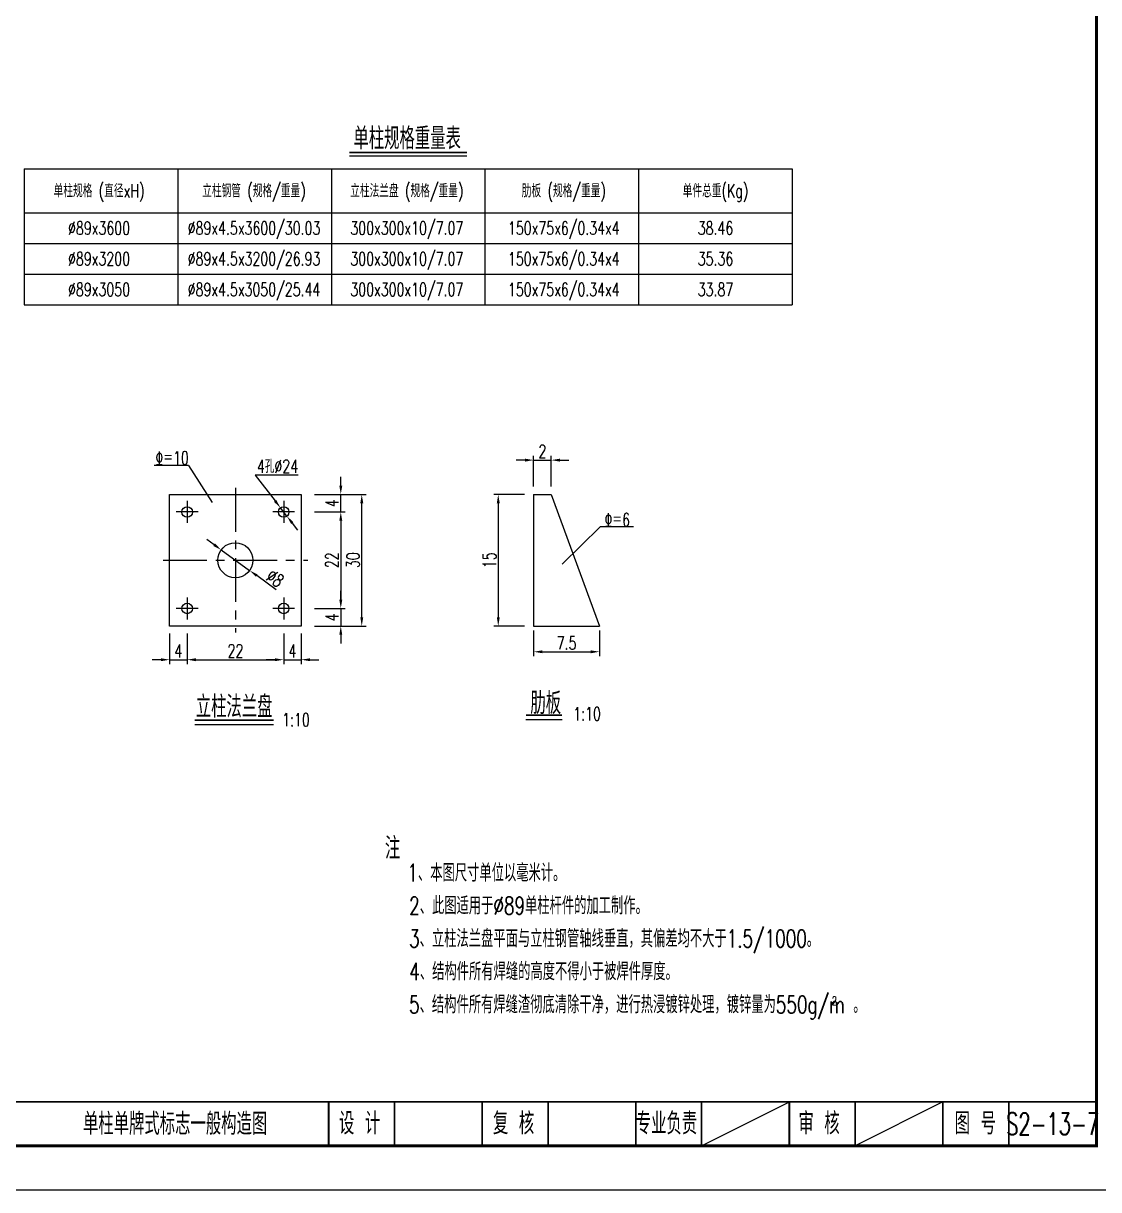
# Model space of a CAD drawing. Extents: x 3598 to 6562, y -9591 to -7828.
# Drawn here: x 5672 to 5917.1, y -9340.8 to -9074.9 of the extents above; entities that cross this region are included whole.
import ezdxf
from ezdxf.enums import TextEntityAlignment as Align

# ---------------------------------------------------------------- set-up
doc = ezdxf.new("R2010")
doc.units = 0
doc.header["$LTSCALE"] = 2
doc.header["$PDMODE"] = 32
doc.header["$PDSIZE"] = 0.3
doc.linetypes.add('CENTERX2', pattern=[4, 2.5, -0.5, 0.5, -0.5])
doc.layers.get('0').update_dxf_attribs({"linetype": 'CONTINUOUS'})
doc.layers.get('DEFPOINTS').update_dxf_attribs({"linetype": 'CONTINUOUS'})
for name, color, linetype in [('中线', 2, 'CENTERX2'), ('图框', 7, 'CONTINUOUS'), ('尺寸标注', 4, 'CONTINUOUS'), ('文字', 7, 'CONTINUOUS'), ('文字字符', 7, 'CONTINUOUS'), ('文字符号', 2, 'CONTINUOUS'), ('结构1', 1, 'CONTINUOUS'), ('结构2', 7, 'CONTINUOUS')]:
    doc.layers.add(name, color=color, linetype=linetype)
doc.styles.get("Standard").update_dxf_attribs({"font": 'simplex1.shx', "width": 0.7, "bigfont": 'hztxt.shx'})
doc.dimstyles.new('1：10', dxfattribs={"dimtxt": 3, "dimasz": 2, "dimexe": 1, "dimexo": 1, "dimgap": 0.5, "dimtad": 1, "dimrnd": 0.0095, "dimdsep": 46, "dimtxsty": 'Standard', "dimcen": 0.05, "dimclrt": 256, "dimadec": 0, "dimazin": 0, "dimtfac": 1, "dimtix": 1, "dimtmove": 2, "dimatfit": 3, "dimfxl": 0, "dimtolj": 1, "dimtzin": 0, "dimarcsym": 0})
doc.dimstyles.new('1：20', dxfattribs={"dimtxt": 3, "dimasz": 2, "dimexe": 1, "dimexo": 1, "dimgap": 0.5, "dimtad": 1, "dimlfac": 2, "dimrnd": 0.0095, "dimdsep": 46, "dimtxsty": 'Standard', "dimcen": 0.09, "dimadec": 0, "dimazin": 0, "dimtfac": 1, "dimtix": 1, "dimtmove": 2, "dimatfit": 3, "dimfxl": 0, "dimtolj": 1, "dimtzin": 0, "dimarcsym": 0})
doc.dimstyles.new('比例1：200', dxfattribs={"dimtxt": 3, "dimasz": 2, "dimexe": 1, "dimexo": 1, "dimgap": 0.5, "dimtad": 1, "dimlfac": 2, "dimzin": 13, "dimdsep": 46, "dimtxsty": 'Standard', "dimcen": -0.09, "dimclrd": 256, "dimclre": 256, "dimclrt": 256, "dimaunit": 1, "dimadec": 0, "dimazin": 0, "dimtfac": 0.0005, "dimtix": 1, "dimtmove": 2, "dimatfit": 3, "dimfxl": 0, "dimtolj": 1, "dimtzin": 13, "dimarcsym": 0})

# ---------------------------------------------------------------- blocks, each defined once
blk = doc.blocks.new('*D394')
at = {"layer": 'DEFPOINTS', "color": 0, "linetype": 'Continuous'}
for p in [(4881.45, -9128.59), (4881.45, -9138.59), (4892.95, -9138.59), (6111.65, -9172.06, -1), (6121.65, -9172.06, -1), (6111.65, -9180.97)]:
    blk.add_point(p, dxfattribs=at)
at = {"layer": '尺寸标注', "color": 0, "linetype": 'Continuous', "lineweight": -2}
for p, q in [((4886.95, -9128.59), (4893.95, -9128.59)), ((4892.95, -9130.59), (4892.95, -9136.59)), ((4886.95, -9138.59), (4893.95, -9138.59)), ((6111.65, -9175), (6111.65, -9181.97)), ((6121.65, -9175), (6121.65, -9181.97)), ((6119.65, -9180.97), (6113.65, -9180.97))]:
    blk.add_line(p, q, dxfattribs=at)
at = {"layer": '尺寸标注', "color": 0, "linetype": 'Continuous'}
for points in [[(4892.61, -9130.59), (4893.28, -9130.59), (4892.95, -9128.59)], [(4892.61, -9136.59), (4893.28, -9136.59), (4892.95, -9138.59)], [(6113.65, -9180.63), (6113.65, -9181.3), (6111.65, -9180.97)], [(6119.65, -9180.63), (6119.65, -9181.3), (6121.65, -9180.97)]]:
    blk.add_solid(points, dxfattribs=at)
at = {"layer": '尺寸标注', "color": 0, "linetype": 'Continuous', "insert": (4890.95, -9133.59), "char_height": 3, "attachment_point": 5, "rotation": 90}
blk.add_mtext('\\A1;20', dxfattribs=at)
at = {"layer": '尺寸标注', "linetype": 'Continuous', "insert": (6116.65, -9178.97), "char_height": 3, "attachment_point": 5}
blk.add_mtext('\\A1;10', dxfattribs=at)
blk = doc.blocks.new('*D395')
at = {"layer": 'DEFPOINTS', "color": 0, "linetype": 'Continuous'}
for p in [(4884.95, -9098.59), (4897.96, -9098.59), (4884.95, -9138.59), (6181.65, -9172.06, -1), (6191.65, -9172.06, -1), (6191.65, -9180.97)]:
    blk.add_point(p, dxfattribs=at)
at = {"layer": '尺寸标注', "color": 0, "linetype": 'Continuous', "lineweight": -2}
for p, q in [((4891.96, -9098.59), (4898.96, -9098.59)), ((4897.96, -9136.59), (4897.96, -9100.59)), ((4891.96, -9138.59), (4898.96, -9138.59)), ((6181.65, -9175), (6181.65, -9181.97)), ((6191.65, -9175), (6191.65, -9181.97)), ((6183.65, -9180.97), (6189.65, -9180.97))]:
    blk.add_line(p, q, dxfattribs=at)
at = {"layer": '尺寸标注', "color": 0, "linetype": 'Continuous'}
for points in [[(4897.63, -9100.59), (4898.3, -9100.59), (4897.96, -9098.59)], [(4897.63, -9136.59), (4898.3, -9136.59), (4897.96, -9138.59)], [(6183.65, -9180.63), (6183.65, -9181.3), (6181.65, -9180.97)], [(6189.65, -9180.63), (6189.65, -9181.3), (6191.65, -9180.97)]]:
    blk.add_solid(points, dxfattribs=at)
at = {"layer": '尺寸标注', "color": 0, "linetype": 'Continuous', "insert": (4895.96, -9118.59), "char_height": 3, "attachment_point": 5, "rotation": 90}
blk.add_mtext('\\A1;80', dxfattribs=at)
at = {"layer": '尺寸标注', "linetype": 'Continuous', "insert": (6186.65, -9178.97), "char_height": 3, "attachment_point": 5}
blk.add_mtext('\\A1;10', dxfattribs=at)
blk = doc.blocks.new('*D396')
at = {"layer": 'DEFPOINTS', "color": 0, "linetype": 'Continuous'}
for p in [(4825.9, -9166.74), (4851.14, -9166.74), (6111.65, -9172.06, -1), (6191.65, -9172.06, -1), (4851.14, -9181.74), (6191.65, -9185.97)]:
    blk.add_point(p, dxfattribs=at)
at = {"layer": '尺寸标注', "color": 0, "linetype": 'Continuous', "lineweight": -2}
for p, q in [((4831.9, -9166.74), (4824.9, -9166.74)), ((4825.9, -9179.74), (4825.9, -9168.74)), ((6111.65, -9179.99), (6111.65, -9186.97)), ((6191.65, -9179.99), (6191.65, -9186.97)), ((4831.9, -9181.74), (4824.9, -9181.74)), ((6113.65, -9185.97), (6189.65, -9185.97))]:
    blk.add_line(p, q, dxfattribs=at)
at = {"layer": '尺寸标注', "color": 0, "linetype": 'Continuous'}
for points in [[(4825.57, -9168.74), (4826.24, -9168.74), (4825.9, -9166.74)], [(4825.57, -9179.74), (4826.24, -9179.74), (4825.9, -9181.74)], [(6113.65, -9185.64), (6113.65, -9186.3), (6111.65, -9185.97)], [(6189.65, -9185.64), (6189.65, -9186.3), (6191.65, -9185.97)]]:
    blk.add_solid(points, dxfattribs=at)
at = {"layer": '尺寸标注', "linetype": 'Continuous', "insert": (4823.9, -9174.24), "char_height": 3, "attachment_point": 5, "rotation": 90}
blk.add_mtext('\\A1;15', dxfattribs=at)
at = {"layer": '尺寸标注', "linetype": 'Continuous', "insert": (6151.65, -9183.97), "char_height": 3, "attachment_point": 5}
blk.add_mtext('\\A1;80', dxfattribs=at)
blk = doc.blocks.new('*D397')
at = {"layer": 'DEFPOINTS', "color": 0, "linetype": 'Continuous'}
for p in [(6191.65, -9162.06, -1), (6191.65, -9172.06, -1), (6197.68, -9172.06), (4851.14, -9181.74), (4825.9, -9211.74), (4851.14, -9211.74)]:
    blk.add_point(p, dxfattribs=at)
at = {"layer": '尺寸标注', "color": 0, "linetype": 'Continuous', "lineweight": -2}
for p, q in [((6192.64, -9162.06), (6198.68, -9162.06)), ((6197.68, -9164.06), (6197.68, -9170.06)), ((6192.64, -9172.06), (6198.68, -9172.06)), ((4831.9, -9181.74), (4824.9, -9181.74)), ((4825.9, -9183.74), (4825.9, -9209.74)), ((4831.9, -9211.74), (4824.9, -9211.74))]:
    blk.add_line(p, q, dxfattribs=at)
at = {"layer": '尺寸标注', "color": 0, "linetype": 'Continuous'}
for points in [[(6197.35, -9164.06), (6198.01, -9164.06), (6197.68, -9162.06)], [(6197.35, -9170.06), (6198.01, -9170.06), (6197.68, -9172.06)], [(4825.57, -9183.74), (4826.24, -9183.74), (4825.9, -9181.74)], [(4825.57, -9209.74), (4826.24, -9209.74), (4825.9, -9211.74)]]:
    blk.add_solid(points, dxfattribs=at)
at = {"layer": '尺寸标注', "linetype": 'Continuous', "char_height": 3, "attachment_point": 5, "rotation": 90}
for s, insert in [('\\A1;10', (6195.68, -9167.06)), ('\\A1;30', (4823.9, -9196.74))]:
    blk.add_mtext(s, dxfattribs=dict(at, insert=insert))
blk = doc.blocks.new('*D398')
at = {"layer": 'DEFPOINTS', "color": 0, "linetype": 'Continuous'}
for p in [(6221.17, -9172.06, -1), (6231.17, -9172.06, -1), (6221.17, -9180.97), (4851.14, -9211.74), (4825.9, -9226.74), (4851.14, -9226.74)]:
    blk.add_point(p, dxfattribs=at)
at = {"layer": '尺寸标注', "color": 0, "linetype": 'Continuous', "lineweight": -2}
for p, q in [((6221.17, -9175), (6221.17, -9181.97)), ((6231.17, -9175), (6231.17, -9181.97)), ((6229.17, -9180.97), (6223.17, -9180.97)), ((4831.9, -9211.74), (4824.9, -9211.74)), ((4825.9, -9213.74), (4825.9, -9224.74)), ((4831.9, -9226.74), (4824.9, -9226.74))]:
    blk.add_line(p, q, dxfattribs=at)
at = {"layer": '尺寸标注', "color": 0, "linetype": 'Continuous'}
for points in [[(6223.17, -9180.63), (6223.17, -9181.3), (6221.17, -9180.97)], [(6229.17, -9180.63), (6229.17, -9181.3), (6231.17, -9180.97)], [(4825.57, -9213.74), (4826.24, -9213.74), (4825.9, -9211.74)], [(4825.57, -9224.74), (4826.24, -9224.74), (4825.9, -9226.74)]]:
    blk.add_solid(points, dxfattribs=at)
at = {"layer": '尺寸标注', "linetype": 'Continuous', "insert": (6226.17, -9178.97), "char_height": 3, "attachment_point": 5}
blk.add_mtext('\\A1;10', dxfattribs=at)
at = {"layer": '尺寸标注', "linetype": 'Continuous', "insert": (4823.9, -9219.24), "char_height": 3, "attachment_point": 5, "rotation": 90}
blk.add_mtext('\\A1;15', dxfattribs=at)
blk = doc.blocks.new('*D399')
at = {"layer": 'DEFPOINTS', "color": 0, "linetype": 'Continuous'}
for p in [(4896.14, -9166.74), (6221.17, -9172.06, -1), (6301.17, -9172.06, -1), (6301.17, -9185.97), (4896.14, -9226.74), (4904.35, -9226.74)]:
    blk.add_point(p, dxfattribs=at)
at = {"layer": '尺寸标注', "color": 0, "linetype": 'Continuous', "lineweight": -2}
for p, q in [((4898.35, -9166.74), (4905.35, -9166.74)), ((4904.35, -9168.74), (4904.35, -9224.74)), ((6221.17, -9179.99), (6221.17, -9186.97)), ((6301.17, -9179.99), (6301.17, -9186.97)), ((6223.17, -9185.97), (6299.17, -9185.97)), ((4898.35, -9226.74), (4905.35, -9226.74))]:
    blk.add_line(p, q, dxfattribs=at)
at = {"layer": '尺寸标注', "color": 0, "linetype": 'Continuous'}
for points in [[(4904.02, -9168.74), (4904.69, -9168.74), (4904.35, -9166.74)], [(6223.17, -9185.64), (6223.17, -9186.3), (6221.17, -9185.97)], [(6299.17, -9185.64), (6299.17, -9186.3), (6301.17, -9185.97)], [(4904.02, -9224.74), (4904.69, -9224.74), (4904.35, -9226.74)]]:
    blk.add_solid(points, dxfattribs=at)
at = {"layer": '尺寸标注', "linetype": 'Continuous', "insert": (6261.17, -9183.97), "char_height": 3, "attachment_point": 5}
blk.add_mtext('\\A1;80', dxfattribs=at)
at = {"layer": '尺寸标注', "linetype": 'Continuous', "insert": (4902.35, -9196.74), "char_height": 3, "attachment_point": 5, "rotation": 90}
blk.add_mtext('\\A1;60', dxfattribs=at)
blk = doc.blocks.new('*D400')
at = {"layer": 'DEFPOINTS', "color": 0, "linetype": 'Continuous'}
for p in [(4851.14, -9211.74), (4836.14, -9226.74), (4851.14, -9234.97), (6111.65, -9288.93, -1), (6121.65, -9296.43), (6111.65, -9300.81)]:
    blk.add_point(p, dxfattribs=at)
at = {"layer": '尺寸标注', "color": 0, "linetype": 'Continuous', "lineweight": -2}
for p, q in [((4836.14, -9228.97), (4836.14, -9235.97)), ((4851.14, -9228.97), (4851.14, -9235.97)), ((4838.14, -9234.97), (4849.14, -9234.97)), ((6111.65, -9294.83), (6111.65, -9301.81)), ((6121.65, -9297.43), (6121.65, -9301.81)), ((6119.65, -9300.81), (6113.65, -9300.81))]:
    blk.add_line(p, q, dxfattribs=at)
at = {"layer": '尺寸标注', "color": 0, "linetype": 'Continuous'}
for points in [[(4838.14, -9234.63), (4838.14, -9235.3), (4836.14, -9234.97)], [(4849.14, -9234.63), (4849.14, -9235.3), (4851.14, -9234.97)], [(6113.65, -9300.48), (6113.65, -9301.15), (6111.65, -9300.81)], [(6119.65, -9300.48), (6119.65, -9301.15), (6121.65, -9300.81)]]:
    blk.add_solid(points, dxfattribs=at)
at = {"layer": '尺寸标注', "linetype": 'Continuous', "char_height": 3, "attachment_point": 5}
for s, insert in [('\\A1;15', (4843.64, -9232.97)), ('\\A1;10', (6116.65, -9298.81))]:
    blk.add_mtext(s, dxfattribs=dict(at, insert=insert))
blk = doc.blocks.new('*D401')
at = {"layer": 'DEFPOINTS', "color": 0, "linetype": 'Continuous'}
for p in [(4851.14, -9211.74), (4881.14, -9211.74), (4881.14, -9234.97), (6181.65, -9278.93, -1), (6191.65, -9278.93, -1), (6191.65, -9300.81)]:
    blk.add_point(p, dxfattribs=at)
at = {"layer": '尺寸标注', "color": 0, "linetype": 'Continuous', "lineweight": -2}
for p, q in [((4851.14, -9228.97), (4851.14, -9235.97)), ((4881.14, -9228.97), (4881.14, -9235.97)), ((4853.14, -9234.97), (4879.14, -9234.97)), ((6181.65, -9294.82), (6181.65, -9301.81)), ((6191.65, -9294.82), (6191.65, -9301.81)), ((6183.65, -9300.81), (6189.65, -9300.81))]:
    blk.add_line(p, q, dxfattribs=at)
at = {"layer": '尺寸标注', "color": 0, "linetype": 'Continuous'}
for points in [[(4853.14, -9234.63), (4853.14, -9235.3), (4851.14, -9234.97)], [(4879.14, -9234.63), (4879.14, -9235.3), (4881.14, -9234.97)], [(6183.65, -9300.48), (6183.65, -9301.15), (6181.65, -9300.81)], [(6189.65, -9300.48), (6189.65, -9301.15), (6191.65, -9300.81)]]:
    blk.add_solid(points, dxfattribs=at)
at = {"layer": '尺寸标注', "linetype": 'Continuous', "char_height": 3, "attachment_point": 5}
for s, insert in [('\\A1;30', (4866.14, -9232.97)), ('\\A1;10', (6186.65, -9298.81))]:
    blk.add_mtext(s, dxfattribs=dict(at, insert=insert))
blk = doc.blocks.new('*D402')
at = {"layer": 'DEFPOINTS', "color": 0, "linetype": 'Continuous'}
for p in [(4881.14, -9211.74), (4896.14, -9211.74), (4896.14, -9234.97), (6165.14, -9263.93, -1), (6197.64, -9263.93), (6180.14, -9278.93, -1)]:
    blk.add_point(p, dxfattribs=at)
at = {"layer": '尺寸标注', "color": 0, "linetype": 'Continuous', "lineweight": -2}
for p, q in [((4881.14, -9228.97), (4881.14, -9235.97)), ((4896.14, -9228.97), (4896.14, -9235.97)), ((4883.14, -9234.97), (4894.14, -9234.97)), ((6191.64, -9263.93), (6198.64, -9263.93)), ((6197.64, -9276.93), (6197.64, -9265.93)), ((6191.65, -9278.93), (6198.64, -9278.93))]:
    blk.add_line(p, q, dxfattribs=at)
at = {"layer": '尺寸标注', "color": 0, "linetype": 'Continuous'}
for points in [[(4883.14, -9234.63), (4883.14, -9235.3), (4881.14, -9234.97)], [(4894.14, -9234.63), (4894.14, -9235.3), (4896.14, -9234.97)], [(6197.31, -9265.93), (6197.97, -9265.93), (6197.64, -9263.93)], [(6197.31, -9276.93), (6197.97, -9276.93), (6197.64, -9278.93)]]:
    blk.add_solid(points, dxfattribs=at)
at = {"layer": '尺寸标注', "linetype": 'Continuous', "insert": (4888.64, -9232.97), "char_height": 3, "attachment_point": 5}
blk.add_mtext('\\A1;15', dxfattribs=at)
at = {"layer": '尺寸标注', "linetype": 'Continuous', "insert": (6195.64, -9271.43), "char_height": 3, "attachment_point": 5, "rotation": 90}
blk.add_mtext('\\A1;15', dxfattribs=at)
blk = doc.blocks.new('*D403')
at = {"layer": 'DEFPOINTS', "color": 0, "linetype": 'Continuous'}
for p in [(4836.14, -9226.74), (4896.14, -9226.74), (6165.14, -9233.93, -1), (6197.64, -9233.93), (4896.14, -9239.85), (6165.14, -9263.93, -1)]:
    blk.add_point(p, dxfattribs=at)
at = {"layer": '尺寸标注', "color": 0, "linetype": 'Continuous', "lineweight": -2}
for p, q in [((4836.14, -9233.85), (4836.14, -9240.85)), ((4896.14, -9233.85), (4896.14, -9240.85)), ((6191.64, -9233.93), (6198.64, -9233.93)), ((6197.64, -9261.93), (6197.64, -9235.93)), ((4838.14, -9239.85), (4894.14, -9239.85)), ((6191.64, -9263.93), (6198.64, -9263.93))]:
    blk.add_line(p, q, dxfattribs=at)
at = {"layer": '尺寸标注', "color": 0, "linetype": 'Continuous'}
for points in [[(6197.31, -9235.93), (6197.97, -9235.93), (6197.64, -9233.93)], [(4838.14, -9239.52), (4838.14, -9240.18), (4836.14, -9239.85)], [(4894.14, -9239.52), (4894.14, -9240.18), (4896.14, -9239.85)], [(6197.31, -9261.93), (6197.97, -9261.93), (6197.64, -9263.93)]]:
    blk.add_solid(points, dxfattribs=at)
at = {"layer": '尺寸标注', "linetype": 'Continuous', "insert": (4866.14, -9237.85), "char_height": 3, "attachment_point": 5}
blk.add_mtext('\\A1;60', dxfattribs=at)
at = {"layer": '尺寸标注', "linetype": 'Continuous', "insert": (6195.64, -9248.93), "char_height": 3, "attachment_point": 5, "rotation": 90}
blk.add_mtext('\\A1;30', dxfattribs=at)
blk = doc.blocks.new('*D404')
at = {"layer": 'DEFPOINTS', "color": 0, "linetype": 'Continuous'}
for p in [(6165.14, -9218.93, -1), (6197.64, -9218.93), (5145.24, -9231.51), (5179.28, -9231.51), (6165.14, -9233.93, -1), (5179.28, -9271.51)]:
    blk.add_point(p, dxfattribs=at)
at = {"layer": '尺寸标注', "color": 0, "linetype": 'Continuous', "lineweight": -2}
for p, q in [((6191.64, -9218.93), (6198.64, -9218.93)), ((6197.64, -9231.93), (6197.64, -9220.93)), ((6191.64, -9233.93), (6198.64, -9233.93))]:
    blk.add_line(p, q, dxfattribs=at)
at = {"layer": '尺寸标注', "linetype": 'Continuous', "lineweight": -2}
for p, q in [((5151.24, -9231.51), (5144.24, -9231.51)), ((5145.24, -9269.51), (5145.24, -9233.51)), ((5151.24, -9271.51), (5144.24, -9271.51))]:
    blk.add_line(p, q, dxfattribs=at)
at = {"layer": '尺寸标注', "color": 0, "linetype": 'Continuous'}
for points in [[(6197.31, -9220.93), (6197.97, -9220.93), (6197.64, -9218.93)], [(6197.31, -9231.93), (6197.97, -9231.93), (6197.64, -9233.93)]]:
    blk.add_solid(points, dxfattribs=at)
at = {"layer": '尺寸标注', "linetype": 'Continuous'}
for points in [[(5144.9, -9233.51), (5145.57, -9233.51), (5145.24, -9231.51)], [(5144.9, -9269.51), (5145.57, -9269.51), (5145.24, -9271.51)]]:
    blk.add_solid(points, dxfattribs=at)
at = {"layer": '尺寸标注', "linetype": 'Continuous', "char_height": 3, "attachment_point": 5, "rotation": 90}
for s, insert in [('\\A1;15', (6195.64, -9226.43)), ('\\A1;80', (5143.24, -9251.51))]:
    blk.add_mtext(s, dxfattribs=dict(at, insert=insert))
blk = doc.blocks.new('*D405')
at = {"layer": 'DEFPOINTS', "color": 0, "linetype": 'Continuous'}
for p in [(5145.24, -9137.28), (5194.28, -9137.28), (6180.14, -9218.93, -1), (6202.02, -9218.93), (5179.28, -9231.51), (6180.14, -9278.93, -1)]:
    blk.add_point(p, dxfattribs=at)
at = {"layer": '尺寸标注', "linetype": 'Continuous', "lineweight": -2}
for p, q in [((5151.24, -9137.28), (5144.24, -9137.28)), ((5145.24, -9229.51), (5145.24, -9139.28)), ((5151.24, -9231.51), (5144.24, -9231.51))]:
    blk.add_line(p, q, dxfattribs=at)
at = {"layer": '尺寸标注', "color": 0, "linetype": 'Continuous', "lineweight": -2}
for p, q in [((6196.03, -9218.93), (6203.02, -9218.93)), ((6202.02, -9276.93), (6202.02, -9220.93)), ((6196.03, -9278.93), (6203.02, -9278.93))]:
    blk.add_line(p, q, dxfattribs=at)
at = {"layer": '尺寸标注', "linetype": 'Continuous'}
for points in [[(5144.9, -9139.28), (5145.57, -9139.28), (5145.24, -9137.28)], [(5144.9, -9229.51), (5145.57, -9229.51), (5145.24, -9231.51)]]:
    blk.add_solid(points, dxfattribs=at)
at = {"layer": '尺寸标注', "color": 0, "linetype": 'Continuous'}
for points in [[(6201.69, -9220.93), (6202.36, -9220.93), (6202.02, -9218.93)], [(6201.69, -9276.93), (6202.36, -9276.93), (6202.02, -9278.93)]]:
    blk.add_solid(points, dxfattribs=at)
at = {"layer": '尺寸标注', "linetype": 'Continuous', "char_height": 3, "attachment_point": 5, "rotation": 90}
for s, insert in [('\\A1;250', (5143.24, -9184.39)), ('\\A1;60', (6200.02, -9248.93))]:
    blk.add_mtext(s, dxfattribs=dict(at, insert=insert))
blk = doc.blocks.new('*D406')
at = {"layer": 'DEFPOINTS', "color": 0, "linetype": 'Continuous'}
for p in [(5150.18, -9077.28), (5194.28, -9077.28), (5194.28, -9137.28), (6197.64, -9278.93), (6190.14, -9288.93, -1), (6202.02, -9288.93)]:
    blk.add_point(p, dxfattribs=at)
at = {"layer": '尺寸标注', "linetype": 'Continuous', "lineweight": -2}
for p, q in [((5156.18, -9077.28), (5149.18, -9077.28)), ((5150.18, -9135.28), (5150.18, -9079.28)), ((5156.18, -9137.28), (5149.18, -9137.28))]:
    blk.add_line(p, q, dxfattribs=at)
at = {"layer": '尺寸标注', "color": 0, "linetype": 'Continuous', "lineweight": -2}
for p, q in [((6198.64, -9278.93), (6203.02, -9278.93)), ((6202.02, -9280.93), (6202.02, -9286.93)), ((6196.05, -9288.93), (6203.02, -9288.93))]:
    blk.add_line(p, q, dxfattribs=at)
at = {"layer": '尺寸标注', "linetype": 'Continuous'}
for points in [[(5149.84, -9079.28), (5150.51, -9079.28), (5150.18, -9077.28)], [(5149.84, -9135.28), (5150.51, -9135.28), (5150.18, -9137.28)]]:
    blk.add_solid(points, dxfattribs=at)
at = {"layer": '尺寸标注', "color": 0, "linetype": 'Continuous'}
for points in [[(6201.69, -9280.93), (6202.36, -9280.93), (6202.02, -9278.93)], [(6201.69, -9286.93), (6202.36, -9286.93), (6202.02, -9288.93)]]:
    blk.add_solid(points, dxfattribs=at)
at = {"layer": '尺寸标注', "linetype": 'Continuous', "char_height": 3, "attachment_point": 5, "rotation": 90}
for s, insert in [('\\A1;120', (5148.18, -9107.28)), ('\\A1;10', (6200.02, -9283.93))]:
    blk.add_mtext(s, dxfattribs=dict(at, insert=insert))
blk = doc.blocks.new('*D407')
at = {"layer": 'DEFPOINTS', "color": 0, "linetype": 'Continuous'}
for p in [(5194.28, -9204.02), (6180.14, -9208.93, -1), (6202.02, -9208.93), (5156.78, -9216.51), (5194.28, -9216.51), (6180.14, -9218.93, -1)]:
    blk.add_point(p, dxfattribs=at)
at = {"layer": '尺寸标注', "linetype": 'Continuous', "lineweight": -2}
for p, q in [((5156.78, -9210.02), (5156.78, -9203.02)), ((5158.78, -9204.02), (5192.28, -9204.02)), ((5194.28, -9210.02), (5194.28, -9203.02))]:
    blk.add_line(p, q, dxfattribs=at)
at = {"layer": '尺寸标注', "color": 0, "linetype": 'Continuous', "lineweight": -2}
for p, q in [((6196.03, -9208.93), (6203.02, -9208.93)), ((6202.02, -9216.93), (6202.02, -9210.93)), ((6196.03, -9218.93), (6203.02, -9218.93))]:
    blk.add_line(p, q, dxfattribs=at)
at = {"layer": '尺寸标注', "linetype": 'Continuous'}
for points in [[(5158.78, -9203.68), (5158.78, -9204.35), (5156.78, -9204.02)], [(5192.28, -9203.68), (5192.28, -9204.35), (5194.28, -9204.02)]]:
    blk.add_solid(points, dxfattribs=at)
at = {"layer": '尺寸标注', "color": 0, "linetype": 'Continuous'}
for points in [[(6201.69, -9210.93), (6202.36, -9210.93), (6202.02, -9208.93)], [(6201.69, -9216.93), (6202.36, -9216.93), (6202.02, -9218.93)]]:
    blk.add_solid(points, dxfattribs=at)
at = {"layer": '尺寸标注', "linetype": 'Continuous', "insert": (5175.53, -9202.02), "char_height": 3, "attachment_point": 5}
blk.add_mtext('\\A1;75', dxfattribs=at)
at = {"layer": '尺寸标注', "linetype": 'Continuous', "insert": (6200.02, -9213.93), "char_height": 3, "attachment_point": 5, "rotation": 90}
blk.add_mtext('\\A1;10', dxfattribs=at)
blk = doc.blocks.new('series')
at = {"width": 0.75}
for tag, height, p in [('页码', 4, (-35, -19)), ('图名', 5, (-220, -282)), ('图号', 5, (-20, -282))]:
    blk.add_attdef(tag, text='', height=height, dxfattribs=at).set_placement(p, align=Align.MIDDLE_CENTER)
blk = doc.blocks.new('*D475')
at = {"layer": 'DEFPOINTS', "color": 0, "linetype": 'Continuous'}
for p in [(5709.38, -9208.33), (5705.38, -9212.33), (5709.38, -9220.01)]:
    blk.add_point(p, dxfattribs=at)
at = {"layer": '尺寸标注', "color": 0, "linetype": 'Continuous', "lineweight": -2}
for p, q in [((5705.38, -9214.01), (5705.38, -9221.01)), ((5709.38, -9214.01), (5709.38, -9221.01)), ((5703.38, -9220.01), (5701.38, -9220.01)), ((5705.38, -9220.01), (5709.38, -9220.01)), ((5711.38, -9220.01), (5713.38, -9220.01))]:
    blk.add_line(p, q, dxfattribs=at)
at = {"layer": '尺寸标注', "color": 0, "linetype": 'Continuous'}
for points in [[(5703.38, -9219.68), (5703.38, -9220.35), (5705.38, -9220.01)], [(5711.38, -9219.68), (5711.38, -9220.35), (5709.38, -9220.01)]]:
    blk.add_solid(points, dxfattribs=at)
at = {"layer": '尺寸标注', "linetype": 'Continuous', "insert": (5707.38, -9218.01), "char_height": 3, "attachment_point": 5}
blk.add_mtext('\\A1;4', dxfattribs=at)
blk = doc.blocks.new('*D476')
at = {"layer": 'DEFPOINTS', "color": 0, "linetype": 'Continuous'}
for p in [(5709.38, -9208.33), (5731.38, -9208.33), (5731.38, -9220.01)]:
    blk.add_point(p, dxfattribs=at)
at = {"layer": '尺寸标注', "color": 0, "linetype": 'Continuous', "lineweight": -2}
for p, q in [((5709.38, -9214.01), (5709.38, -9221.01)), ((5731.38, -9214.01), (5731.38, -9221.01)), ((5711.38, -9220.01), (5729.38, -9220.01))]:
    blk.add_line(p, q, dxfattribs=at)
at = {"layer": '尺寸标注', "color": 0, "linetype": 'Continuous'}
for points in [[(5711.38, -9219.68), (5711.38, -9220.35), (5709.38, -9220.01)], [(5729.38, -9219.68), (5729.38, -9220.35), (5731.38, -9220.01)]]:
    blk.add_solid(points, dxfattribs=at)
at = {"layer": '尺寸标注', "linetype": 'Continuous', "insert": (5720.38, -9218.01), "char_height": 3, "attachment_point": 5}
blk.add_mtext('\\A1;22', dxfattribs=at)
blk = doc.blocks.new('*D477')
at = {"layer": 'DEFPOINTS', "color": 0, "linetype": 'Continuous'}
for p in [(5731.38, -9208.33), (5735.38, -9208.33), (5735.38, -9220.01)]:
    blk.add_point(p, dxfattribs=at)
at = {"layer": '尺寸标注', "color": 0, "linetype": 'Continuous', "lineweight": -2}
for p, q in [((5731.38, -9214.01), (5731.38, -9221.01)), ((5735.38, -9214.01), (5735.38, -9221.01)), ((5729.38, -9220.01), (5727.38, -9220.01)), ((5731.38, -9220.01), (5735.38, -9220.01)), ((5737.38, -9220.01), (5739.38, -9220.01))]:
    blk.add_line(p, q, dxfattribs=at)
at = {"layer": '尺寸标注', "color": 0, "linetype": 'Continuous'}
for points in [[(5729.38, -9219.68), (5729.38, -9220.35), (5731.38, -9220.01)], [(5737.38, -9219.68), (5737.38, -9220.35), (5735.38, -9220.01)]]:
    blk.add_solid(points, dxfattribs=at)
at = {"layer": '尺寸标注', "linetype": 'Continuous', "insert": (5733.38, -9218.01), "char_height": 3, "attachment_point": 5}
blk.add_mtext('\\A1;4', dxfattribs=at)
blk = doc.blocks.new('*D478')
at = {"layer": 'DEFPOINTS', "color": 0, "linetype": 'Continuous'}
for p in [(5731.38, -9182.33), (5744.39, -9182.33), (5731.38, -9186.33)]:
    blk.add_point(p, dxfattribs=at)
at = {"layer": '尺寸标注', "color": 0, "linetype": 'Continuous', "lineweight": -2}
for p, q in [((5744.39, -9180.33), (5744.39, -9178.33)), ((5738.39, -9182.33), (5745.39, -9182.33)), ((5744.39, -9186.33), (5744.39, -9182.33)), ((5738.39, -9186.33), (5745.39, -9186.33)), ((5744.39, -9188.33), (5744.39, -9190.33))]:
    blk.add_line(p, q, dxfattribs=at)
at = {"layer": '尺寸标注', "color": 0, "linetype": 'Continuous'}
for points in [[(5744.06, -9180.33), (5744.73, -9180.33), (5744.39, -9182.33)], [(5744.06, -9188.33), (5744.73, -9188.33), (5744.39, -9186.33)]]:
    blk.add_solid(points, dxfattribs=at)
at = {"layer": '尺寸标注', "linetype": 'Continuous', "insert": (5742.39, -9184.33), "char_height": 3, "attachment_point": 5, "rotation": 90}
blk.add_mtext('\\A1;4', dxfattribs=at)
blk = doc.blocks.new('*D479')
at = {"layer": 'DEFPOINTS', "color": 0, "linetype": 'Continuous'}
for p in [(5731.38, -9186.33), (5731.38, -9208.33), (5744.39, -9208.33)]:
    blk.add_point(p, dxfattribs=at)
at = {"layer": '尺寸标注', "color": 0, "linetype": 'Continuous', "lineweight": -2}
for p, q in [((5738.39, -9186.33), (5745.39, -9186.33)), ((5744.39, -9188.33), (5744.39, -9206.33)), ((5738.39, -9208.33), (5745.39, -9208.33))]:
    blk.add_line(p, q, dxfattribs=at)
at = {"layer": '尺寸标注', "color": 0, "linetype": 'Continuous'}
for points in [[(5744.06, -9188.33), (5744.73, -9188.33), (5744.39, -9186.33)], [(5744.06, -9206.33), (5744.73, -9206.33), (5744.39, -9208.33)]]:
    blk.add_solid(points, dxfattribs=at)
at = {"layer": '尺寸标注', "linetype": 'Continuous', "insert": (5742.39, -9197.33), "char_height": 3, "attachment_point": 5, "rotation": 90}
blk.add_mtext('\\A1;22', dxfattribs=at)
blk = doc.blocks.new('*D480')
at = {"layer": 'DEFPOINTS', "color": 0, "linetype": 'Continuous'}
for p in [(5731.38, -9208.33), (5731.38, -9212.33), (5744.39, -9212.33)]:
    blk.add_point(p, dxfattribs=at)
at = {"layer": '尺寸标注', "color": 0, "linetype": 'Continuous', "lineweight": -2}
for p, q in [((5744.39, -9206.33), (5744.39, -9204.33)), ((5738.39, -9208.33), (5745.39, -9208.33)), ((5744.39, -9208.33), (5744.39, -9212.33)), ((5738.39, -9212.33), (5745.39, -9212.33)), ((5744.39, -9214.33), (5744.39, -9216.33))]:
    blk.add_line(p, q, dxfattribs=at)
at = {"layer": '尺寸标注', "color": 0, "linetype": 'Continuous'}
for points in [[(5744.06, -9206.33), (5744.73, -9206.33), (5744.39, -9208.33)], [(5744.06, -9214.33), (5744.73, -9214.33), (5744.39, -9212.33)]]:
    blk.add_solid(points, dxfattribs=at)
at = {"layer": '尺寸标注', "linetype": 'Continuous', "insert": (5742.39, -9210.33), "char_height": 3, "attachment_point": 5, "rotation": 90}
blk.add_mtext('\\A1;4', dxfattribs=at)
blk = doc.blocks.new('*D481')
at = {"layer": 'DEFPOINTS', "color": 0, "linetype": 'Continuous'}
for p in [(5735.38, -9182.33), (5749.17, -9182.33), (5735.38, -9212.33)]:
    blk.add_point(p, dxfattribs=at)
at = {"layer": '尺寸标注', "color": 0, "linetype": 'Continuous', "lineweight": -2}
for p, q in [((5743.17, -9182.33), (5750.17, -9182.33)), ((5749.17, -9210.33), (5749.17, -9184.33)), ((5743.17, -9212.33), (5750.17, -9212.33))]:
    blk.add_line(p, q, dxfattribs=at)
at = {"layer": '尺寸标注', "color": 0, "linetype": 'Continuous'}
for points in [[(5748.84, -9184.33), (5749.51, -9184.33), (5749.17, -9182.33)], [(5748.84, -9210.33), (5749.51, -9210.33), (5749.17, -9212.33)]]:
    blk.add_solid(points, dxfattribs=at)
at = {"layer": '尺寸标注', "linetype": 'Continuous', "insert": (5747.17, -9197.33), "char_height": 3, "attachment_point": 5, "rotation": 90}
blk.add_mtext('\\A1;30', dxfattribs=at)
blk = doc.blocks.new('*D482')
at = {"layer": 'DEFPOINTS', "color": 0, "linetype": 'Continuous'}
for p in [(5717.14, -9194.98), (5723.62, -9199.68)]:
    blk.add_point(p, dxfattribs=at)
at = {"layer": '尺寸标注', "color": 0, "linetype": 'Continuous', "lineweight": -2}
for p, q in [((5715.52, -9193.8), (5713.9, -9192.63)), ((5717.14, -9194.98), (5723.62, -9199.68)), ((5729.7, -9204.09), (5725.24, -9200.85))]:
    blk.add_line(p, q, dxfattribs=at)
at = {"layer": '尺寸标注', "color": 0, "linetype": 'Continuous'}
for points in [[(5715.72, -9193.54), (5715.33, -9194.07), (5717.14, -9194.98)], [(5725.43, -9200.58), (5725.04, -9201.12), (5723.62, -9199.68)]]:
    blk.add_solid(points, dxfattribs=at)
at = {"layer": '尺寸标注', "linetype": 'Continuous', "insert": (5729.45, -9201.44), "char_height": 3, "attachment_point": 5, "rotation": 324.0322}
blk.add_mtext('\\A1;∅8', dxfattribs=at)
blk = doc.blocks.new('*D483')
at = {"layer": 'DEFPOINTS', "color": 0, "linetype": 'Continuous'}
for p in [(5792.35, -9174.51), (5788.35, -9182.33), (5792.35, -9182.33)]:
    blk.add_point(p, dxfattribs=at)
at = {"layer": '尺寸标注', "color": 0, "linetype": 'Continuous', "lineweight": -2}
for p, q in [((5788.35, -9180.51), (5788.35, -9173.51)), ((5792.35, -9180.51), (5792.35, -9173.51)), ((5786.35, -9174.51), (5784.35, -9174.51)), ((5788.35, -9174.51), (5792.35, -9174.51)), ((5794.35, -9174.51), (5796.35, -9174.51))]:
    blk.add_line(p, q, dxfattribs=at)
at = {"layer": '尺寸标注', "color": 0, "linetype": 'Continuous'}
for points in [[(5786.35, -9174.18), (5786.35, -9174.85), (5788.35, -9174.51)], [(5794.35, -9174.18), (5794.35, -9174.85), (5792.35, -9174.51)]]:
    blk.add_solid(points, dxfattribs=at)
at = {"layer": '尺寸标注', "linetype": 'Continuous', "insert": (5790.35, -9172.51), "char_height": 3, "attachment_point": 5}
blk.add_mtext('\\A1;2', dxfattribs=at)
blk = doc.blocks.new('*D484')
at = {"layer": 'DEFPOINTS', "color": 0, "linetype": 'Continuous'}
for p in [(5788.35, -9182.33), (5780.28, -9212.33), (5788.35, -9212.33)]:
    blk.add_point(p, dxfattribs=at)
at = {"layer": '尺寸标注', "color": 0, "linetype": 'Continuous', "lineweight": -2}
for p, q in [((5786.28, -9182.33), (5779.28, -9182.33)), ((5780.28, -9184.33), (5780.28, -9210.33)), ((5786.28, -9212.33), (5779.28, -9212.33))]:
    blk.add_line(p, q, dxfattribs=at)
at = {"layer": '尺寸标注', "color": 0, "linetype": 'Continuous'}
for points in [[(5779.95, -9184.33), (5780.62, -9184.33), (5780.28, -9182.33)], [(5779.95, -9210.33), (5780.62, -9210.33), (5780.28, -9212.33)]]:
    blk.add_solid(points, dxfattribs=at)
at = {"layer": '尺寸标注', "linetype": 'Continuous', "insert": (5778.28, -9197.33), "char_height": 3, "attachment_point": 5, "rotation": 90}
blk.add_mtext('\\A1;15', dxfattribs=at)
blk = doc.blocks.new('*D485')
at = {"layer": 'DEFPOINTS', "color": 0, "linetype": 'Continuous'}
for p in [(5788.35, -9212.33), (5803.35, -9212.33), (5803.35, -9218.2)]:
    blk.add_point(p, dxfattribs=at)
at = {"layer": '尺寸标注', "color": 0, "linetype": 'Continuous', "lineweight": -2}
for p, q in [((5788.35, -9213.33), (5788.35, -9219.2)), ((5803.35, -9213.33), (5803.35, -9219.2)), ((5790.35, -9218.2), (5801.35, -9218.2))]:
    blk.add_line(p, q, dxfattribs=at)
at = {"layer": '尺寸标注', "color": 0, "linetype": 'Continuous'}
for points in [[(5790.35, -9217.87), (5790.35, -9218.54), (5788.35, -9218.2)], [(5801.35, -9217.87), (5801.35, -9218.54), (5803.35, -9218.2)]]:
    blk.add_solid(points, dxfattribs=at)
at = {"layer": '尺寸标注', "linetype": 'Continuous', "insert": (5795.85, -9216.2), "char_height": 3, "attachment_point": 5}
blk.add_mtext('\\A1;7.5', dxfattribs=at)
blk = doc.blocks.new('123')
at = {"layer": '图框'}
blk.add_lwpolyline([(4246.63, -9340.83), (4246.63, -9043.83), (3826.63, -9043.83), (3826.63, -9340.83)], close=True, dxfattribs=at)

msp = doc.modelspace()

# ---------------------------------------------------------------- linework, layer by layer
at = {"layer": '中线', "ltscale": 2}
for p, q in [((5720.379, -9180.8288), (5720.379, -9213.8288)), ((5709.379, -9183.8288), (5709.379, -9188.8288)), ((5731.379, -9183.8288), (5731.379, -9188.8288)), ((5711.879, -9186.3288), (5706.879, -9186.3288)), ((5733.879, -9186.3288), (5728.879, -9186.3288)), ((5703.879, -9197.3288), (5736.879, -9197.3288)), ((5709.379, -9205.8288), (5709.379, -9210.8288)), ((5731.379, -9205.8288), (5731.379, -9210.8288)), ((5711.879, -9208.3288), (5706.879, -9208.3288)), ((5733.879, -9208.3288), (5728.879, -9208.3288))]:
    msp.add_line(p, q, dxfattribs=at)
at = {"layer": '图框'}
for p, q in [((5826.6307, -9330.8303), (5846.6307, -9320.8303)), ((5881.6307, -9320.8303), (5861.6307, -9330.8303))]:
    msp.add_line(p, q, dxfattribs=at)
for points, const_width in [([(5916.6307, -9053.8303), (5536.6307, -9053.8303), (5536.6307, -9330.8303), (5916.6307, -9330.8303), (5916.6307, -9053.8303)], 0.7), ([(5536.6307, -9320.8303), (5916.6307, -9320.8303)], 0.4), ([(5741.6307, -9330.8303), (5741.6307, -9320.8303)], 0.4), ([(5756.6307, -9330.8303), (5756.6307, -9320.8303)], 0.4), ([(5776.6307, -9330.8303), (5776.6307, -9320.8303)], 0.4), ([(5791.6307, -9330.8303), (5791.6307, -9320.8303)], 0.4), ([(5811.6307, -9330.8303), (5811.6307, -9320.8303)], 0.4), ([(5811.6307, -9330.8303), (5811.6307, -9320.8303)], 0.4), ([(5826.6307, -9330.8303), (5826.6307, -9320.8303)], 0.4), ([(5846.6307, -9330.8303), (5846.6307, -9320.8303)], 0.4), ([(5861.6307, -9330.8303), (5861.6307, -9320.8303)], 0.4), ([(5881.6307, -9330.8303), (5881.6307, -9320.8303)], 0.4), ([(5896.6307, -9330.8303), (5896.6307, -9320.8303)], 0.4)]:
    msp.add_lwpolyline(points, dxfattribs=dict(at, const_width=const_width))
at = {"layer": '尺寸标注', "color": 7, "linetype": 'Continuous'}
msp.add_line((5746.3596, -9105.1094), (5773.144, -9105.1094), dxfattribs=at)
at = {"layer": '尺寸标注', "linetype": 'Continuous'}
for p, q in [((5724.887, -9177.9368), (5729.421, -9183.7977)), ((5732.1133, -9187.2779), (5730.6448, -9185.3796)), ((5733.337, -9188.8598), (5734.5608, -9190.4417))]:
    msp.add_line(p, q, dxfattribs=at)
at = {"layer": '尺寸标注', "color": 7, "linetype": 'Continuous', "const_width": 0.4}
msp.add_lwpolyline([(5746.3596, -9104.3894), (5773.144, -9104.3894)], dxfattribs=at)
at = {"layer": '尺寸标注', "linetype": 'Continuous'}
for points in [[(5729.6847, -9183.5938), (5729.1574, -9184.0017), (5730.6448, -9185.3796)], [(5733.6007, -9188.6559), (5733.0734, -9189.0638), (5732.1133, -9187.2779)]]:
    msp.add_solid(points, dxfattribs=at)
at = {"layer": '文字'}
for p, q in [((5786.5776, -9233.6434), (5794.8137, -9233.6434)), ((5711.1072, -9234.8023), (5729.089, -9234.8023))]:
    msp.add_line(p, q, dxfattribs=at)
at = {"layer": '文字', "const_width": 0.4}
for points in [[(5711.1072, -9233.8023), (5729.089, -9233.8023)], [(5786.5776, -9232.6434), (5794.8137, -9232.6434)]]:
    msp.add_lwpolyline(points, dxfattribs=at)
at = {"layer": '文字字符', "color": 7, "linetype": 'Continuous'}
for p, q in [((5707.2518, -9108.1094), (5707.2518, -9139.1094)), ((5742.2518, -9108.1094), (5742.2518, -9139.1094)), ((5777.2518, -9108.1094), (5777.2518, -9139.1094)), ((5812.2518, -9108.1094), (5812.2518, -9139.1094)), ((5672.2518, -9118.1094), (5847.2518, -9118.1094)), ((5672.2518, -9125.1094), (5847.2518, -9125.1094)), ((5672.2518, -9125.1094), (5847.2518, -9125.1094)), ((5672.2518, -9132.1094), (5847.2518, -9132.1094))]:
    msp.add_line(p, q, dxfattribs=at)
at = {"layer": '文字符号', "color": 1}
for p, q in [((5672.2518, -9108.1094), (5672.2518, -9139.1094)), ((5672.2518, -9108.1094), (5847.2518, -9108.1094)), ((5847.2518, -9108.1094), (5847.2518, -9139.1094)), ((5672.2518, -9139.1094), (5847.2518, -9139.1094))]:
    msp.add_line(p, q, dxfattribs=at)
at = {"layer": '文字符号'}
for p, q in [((5709.6925, -9175.7066), (5701.8623, -9175.7066)), ((5709.6925, -9175.7066), (5715.0546, -9184.1853)), ((5734.7172, -9177.9368), (5724.887, -9177.9368)), ((5803.4803, -9189.7185), (5794.8597, -9198.1973)), ((5811.1112, -9189.7185), (5803.4803, -9189.7185))]:
    msp.add_line(p, q, dxfattribs=at)
at = {"layer": '结构1'}
for p, q in [((5788.3493, -9182.3288), (5792.3493, -9182.3288)), ((5788.3493, -9182.3288), (5788.3493, -9212.3288)), ((5792.3493, -9182.3288), (5803.3493, -9212.3288)), ((5788.3493, -9212.3288), (5803.3493, -9212.3288))]:
    msp.add_line(p, q, dxfattribs=at)
msp.add_lwpolyline([(5705.379, -9182.3288), (5735.379, -9182.3288), (5735.379, -9212.3288), (5705.379, -9212.3288)], close=True, dxfattribs=at)
msp.add_circle((5720.379, -9197.3288), 4, dxfattribs=at)
at = {"layer": '结构2'}
for centre in [(5709.379, -9186.3288), (5731.379, -9186.3288), (5709.379, -9208.3288), (5731.379, -9208.3288)]:
    msp.add_circle(centre, 1.2, dxfattribs=at)

# ---------------------------------------------------------------- block references
at = {"layer": '图框'}
ref = msp.add_blockref('series', (5926.6307, -9043.8303), dxfattribs=at)
ref.add_attrib('图名', '单柱单牌式标志一般构造图', dxfattribs={"layer": '0', "height": 5, "width": 0.7}).set_placement((5706.6307, -9325.8303), align=Align.MIDDLE_CENTER)
ref.add_attrib('图号', 'S2-13-7', dxfattribs={"layer": '0', "height": 5, "width": 0.65}).set_placement((5906.6307, -9325.8303), align=Align.MIDDLE_CENTER)
at = {"layer": '尺寸标注', "linetype": 'Continuous'}
msp.add_blockref('123', (1680, 0), dxfattribs=at)

# ---------------------------------------------------------------- texts
at = {"layer": '图框', "width": 0.7}
for s, p in [('设 计', (5748.6754, -9325.7357)), ('复 核', (5783.7702, -9325.7357)), ('专业负责', (5818.621, -9325.7357)), ('审 核', (5853.3948, -9325.7357)), ('图 号', (5889.0139, -9325.7357))]:
    msp.add_text(s, height=5, dxfattribs=at).set_placement(p, align=Align.MIDDLE_CENTER)
at = {"layer": '文字', "width": 0.7}
for s, height, p in [('立柱法兰盘', 5, (5720.0803, -9230.7182)), ('肋板', 5, (5791.1, -9229.9119)), ('1:10', 3, (5800.528, -9232.3443)), ('1:10', 3, (5734.1757, -9233.6992))]:
    msp.add_text(s, height=height, dxfattribs=at).set_placement(p, align=Align.MIDDLE_CENTER)
at = {"layer": '文字字符', "width": 0.7}
for s, height, p in [('单柱规格重量表', 5, (5747.2726, -9103.6688)), ('注', 5, (5754.4605, -9265.4818)), ('1、本图尺寸单位以毫米计。', 4, (5759.5767, -9270.5865)), ('2、此图适用于%%C89单柱杆件的加工制作。', 4, (5759.9774, -9278.0865)), ('3、立柱法兰盘平面与立柱钢管轴线垂直，其偏差均不大于1.5/1000。', 4, (5759.9592, -9285.5865)), ('4、结构件所有焊缝的高度不得小于被焊件厚度。', 4, (5760.0138, -9293.0865)), ('5、结构件所有焊缝渣彻底清除干净，进行热浸镀锌处理，镀锌量为550g/m 。', 4, (5759.9592, -9300.622)), ('2', 2, (5856.295, -9298.7634))]:
    msp.add_text(s, height=height, dxfattribs=at).set_placement(p)
at = {"layer": '文字字符', "color": 7, "linetype": 'Continuous', "width": 0.7}
for s, p in [('单柱规格 (直径xH)', (5689.299, -9113.1094)), ('立柱钢管 (规格/重量)', (5724.6146, -9113.1094)), ('立柱法兰盘 (规格/重量)', (5759.4445, -9113.1094)), ('肋板 (规格/重量)', (5795.2267, -9113.1094)), ('单件总重(Kg)', (5829.795, -9113.1094)), ('%%C89x3600', (5689.299, -9121.6094)), ('%%C89x4.5x3600/30.03', (5724.6146, -9121.6094)), ('300x300x10/7.07', (5759.4445, -9121.6094)), ('150x75x6/0.34x4', (5795.2267, -9121.6094)), ('38.46', (5829.795, -9121.6094)), ('%%C89x3200', (5689.299, -9128.6094)), ('%%C89x4.5x3200/26.93', (5724.6146, -9128.6094)), ('300x300x10/7.07', (5759.4445, -9128.6094)), ('150x75x6/0.34x4', (5795.2267, -9128.6094)), ('35.36', (5829.795, -9128.6094)), ('%%C89x4.5x3050/25.44', (5724.6146, -9135.6094)), ('300x300x10/7.07', (5759.4445, -9135.6094)), ('150x75x6/0.34x4', (5795.2267, -9135.6094)), ('%%C89x3050', (5689.299, -9135.6094)), ('33.87', (5829.795, -9135.6094)), ('%%131＝10', (5705.959, -9174.0146)), ('4孔%%c24', (5729.9734, -9175.9159)), ('%%131＝6', (5807.4077, -9188.1034))]:
    msp.add_text(s, height=3, dxfattribs=at).set_placement(p, align=Align.MIDDLE_CENTER)

# ---------------------------------------------------------------- dimensions: what is measured, and where the dimension line sits
at = {"layer": '尺寸标注', "linetype": 'Continuous'}
for base, p1, p2, dimstyle, picture, middle in [((5150.1773, -9077.2779), (5194.2809, -9137.2779), (5194.2809, -9077.2779), '比例1：200', '*D406', (5148.1773, -9107.2779)), ((6202.0249, -9288.9312, -1), (6197.6392, -9278.9312, -1), (6190.1436, -9288.9312, -2), '1：10', '*D406', (6200.0249, -9283.9312, -1)), ((4897.9632, -9098.5888), (4884.9457, -9138.5888), (4884.9457, -9098.5888), '1：20', '*D395', (4895.9632, -9118.5888)), ((4892.9459, -9138.5888), (4881.4457, -9128.5888), (4881.4457, -9138.5888), '1：20', '*D394', (4890.9459, -9133.5888)), ((6202.0249, -9218.9312, -1), (6180.1436, -9278.9312, -2), (6180.1436, -9218.9312, -2), '1：10', '*D405', (6200.0249, -9248.9312, -1)), ((4825.9042, -9211.7386), (4851.1433, -9181.7386), (4851.1433, -9211.7386), '1：10', '*D397', (4823.9042, -9196.7386)), ((6197.6791, -9172.0631), (6191.6494, -9162.0631, -1), (6191.6494, -9172.0631, -1), '1：10', '*D397', (6195.6791, -9167.0631)), ((4825.9042, -9166.7386), (4851.1433, -9181.7386), (4851.1433, -9166.7386), '1：10', '*D396', (4823.9042, -9174.2386)), ((4904.3517, -9226.7386), (4896.1433, -9166.7386), (4896.1433, -9226.7386), '1：10', '*D399', (4902.3517, -9196.7386)), ((4825.9042, -9226.7386), (4851.1433, -9211.7386), (4851.1433, -9226.7386), '1：10', '*D398', (4823.9042, -9219.2386)), ((5744.3917, -9182.3288), (5731.379, -9186.3288), (5731.379, -9182.3288), '1：10', '*D478', (5742.3917, -9184.3288)), ((5749.1722, -9182.3288), (5735.379, -9212.3288), (5735.379, -9182.3288), '1：10', '*D481', (5747.1722, -9197.3288)), ((5744.3917, -9208.3288), (5731.379, -9186.3288), (5731.379, -9208.3288), '1：10', '*D479', (5742.3917, -9197.3288)), ((6202.0249, -9208.9312, -1), (6180.1436, -9218.9312, -2), (6180.1436, -9208.9312, -2), '1：10', '*D407', (6200.0249, -9213.9312, -1)), ((5744.3917, -9212.3288), (5731.379, -9208.3288), (5731.379, -9212.3288), '1：10', '*D480', (5742.3917, -9210.3288)), ((6197.6392, -9263.9312, -1), (6180.1436, -9278.9312, -2), (6165.1436, -9263.9312, -2), '1：10', '*D402', (6195.6392, -9271.4312, -1)), ((5145.2356, -9231.5087), (5179.2809, -9271.5087), (5179.2809, -9231.5087), '比例1：200', '*D404', (5143.2356, -9251.5087)), ((6197.6392, -9218.9312, -1), (6165.1436, -9233.9312, -2), (6165.1436, -9218.9312, -2), '1：10', '*D404', (6195.6392, -9226.4312, -1)), ((6197.6392, -9233.9312, -1), (6165.1436, -9263.9312, -2), (6165.1436, -9233.9312, -2), '1：10', '*D403', (6195.6392, -9248.9312, -1))]:
    dim = msp.add_linear_dim(base=base, p1=p1, p2=p2, angle=90, dimstyle=dimstyle, dxfattribs=at)
    dim.commit()
    dim.dimension.update_dxf_attribs({"geometry": picture, "text_midpoint": middle})
for base, p1, p2, dimstyle, picture, middle in [((6191.6494, -9180.965), (6181.6494, -9172.0631, -1), (6191.6494, -9172.0631, -1), '1：10', '*D395', (6186.6494, -9178.965)), ((6111.6494, -9180.965), (6121.6494, -9172.0631, -1), (6111.6494, -9172.0631, -1), '1：10', '*D394', (6116.6494, -9178.965)), ((6191.6494, -9185.971), (6111.6494, -9172.0631, -1), (6191.6494, -9172.0631, -1), '1：10', '*D396', (6151.6494, -9183.971)), ((6301.1741, -9185.971), (6221.1741, -9172.0631, -1), (6301.1741, -9172.0631, -1), '1：10', '*D399', (6261.1741, -9183.971)), ((6221.1741, -9180.965), (6231.1741, -9172.0631, -1), (6221.1741, -9172.0631, -1), '1：10', '*D398', (6226.1741, -9178.965)), ((5194.2809, -9204.0155), (5156.7809, -9216.5087), (5194.2809, -9216.5087), '比例1：200', '*D407', (5175.5309, -9202.0155)), ((5709.379, -9220.0117), (5705.379, -9212.3288), (5709.379, -9208.3288), '1：10', '*D475', (5707.379, -9218.0117)), ((5731.379, -9220.0117), (5709.379, -9208.3288), (5731.379, -9208.3288), '1：10', '*D476', (5720.379, -9218.0117)), ((5735.379, -9220.0117), (5731.379, -9208.3288), (5735.379, -9208.3288), '1：10', '*D477', (5733.379, -9218.0117)), ((4851.1433, -9234.9677), (4836.1433, -9226.7386), (4851.1433, -9211.7386), '1：10', '*D400', (4843.6433, -9232.9677)), ((6111.6494, -9300.8125), (6121.6494, -9296.4268), (6111.6494, -9288.9312, -1), '1：10', '*D400', (6116.6494, -9298.8125)), ((4881.1433, -9234.9677), (4851.1433, -9211.7386), (4881.1433, -9211.7386), '1：10', '*D401', (4866.1433, -9232.9677)), ((6191.6494, -9300.8125), (6181.6494, -9278.9312, -1), (6191.6494, -9278.9312, -1), '1：10', '*D401', (6186.6494, -9298.8125)), ((4896.1433, -9234.9677), (4881.1433, -9211.7386), (4896.1433, -9211.7386), '1：10', '*D402', (4888.6433, -9232.9677)), ((4896.1433, -9239.8489), (4836.1433, -9226.7386), (4896.1433, -9226.7386), '1：10', '*D403', (4866.1433, -9237.8489))]:
    dim = msp.add_linear_dim(base=base, p1=p1, p2=p2, dimstyle=dimstyle, dxfattribs=at)
    dim.commit()
    dim.dimension.update_dxf_attribs({"geometry": picture, "text_midpoint": middle})
dim = msp.add_linear_dim(base=(5145.2356, -9137.2779), p1=(5179.2809, -9231.5087), p2=(5194.2809, -9137.2779), angle=90, text='250', dimstyle='比例1：200', override={"dimtxsty": 'Standard'}, dxfattribs=at)
dim.commit()
dim.dimension.update_dxf_attribs({"geometry": '*D405', "text_midpoint": (5143.2356, -9184.3933)})
for base, p1, p2, text, picture, middle in [((5792.3493, -9174.5135), (5788.3493, -9182.3288), (5792.3493, -9182.3288), '2', '*D483', (5790.3493, -9172.5135)), ((5803.3493, -9218.2025), (5788.3493, -9212.3288), (5803.3493, -9212.3288), '7.5', '*D485', (5795.8493, -9216.2025))]:
    dim = msp.add_linear_dim(base=base, p1=p1, p2=p2, text=text, dimstyle='1：10', dxfattribs=at)
    dim.commit()
    dim.dimension.update_dxf_attribs({"geometry": picture, "text_midpoint": middle})
dim = msp.add_linear_dim(base=(5780.2832, -9212.3288), p1=(5788.3493, -9182.3288), p2=(5788.3493, -9212.3288), angle=90, text='15', dimstyle='1：10', dxfattribs=at)
dim.commit()
dim.dimension.update_dxf_attribs({"geometry": '*D484', "text_midpoint": (5778.2832, -9197.3288)})
dim = msp.add_diameter_dim_2p(p1=(5717.1416, -9194.9794), p2=(5723.6164, -9199.6781), dimstyle='1：10', dxfattribs=at)
dim.commit()
dim.dimension.update_dxf_attribs({"geometry": '*D482', "text_midpoint": (5729.4529, -9201.4424)})

doc.saveas('drawing.dxf')
